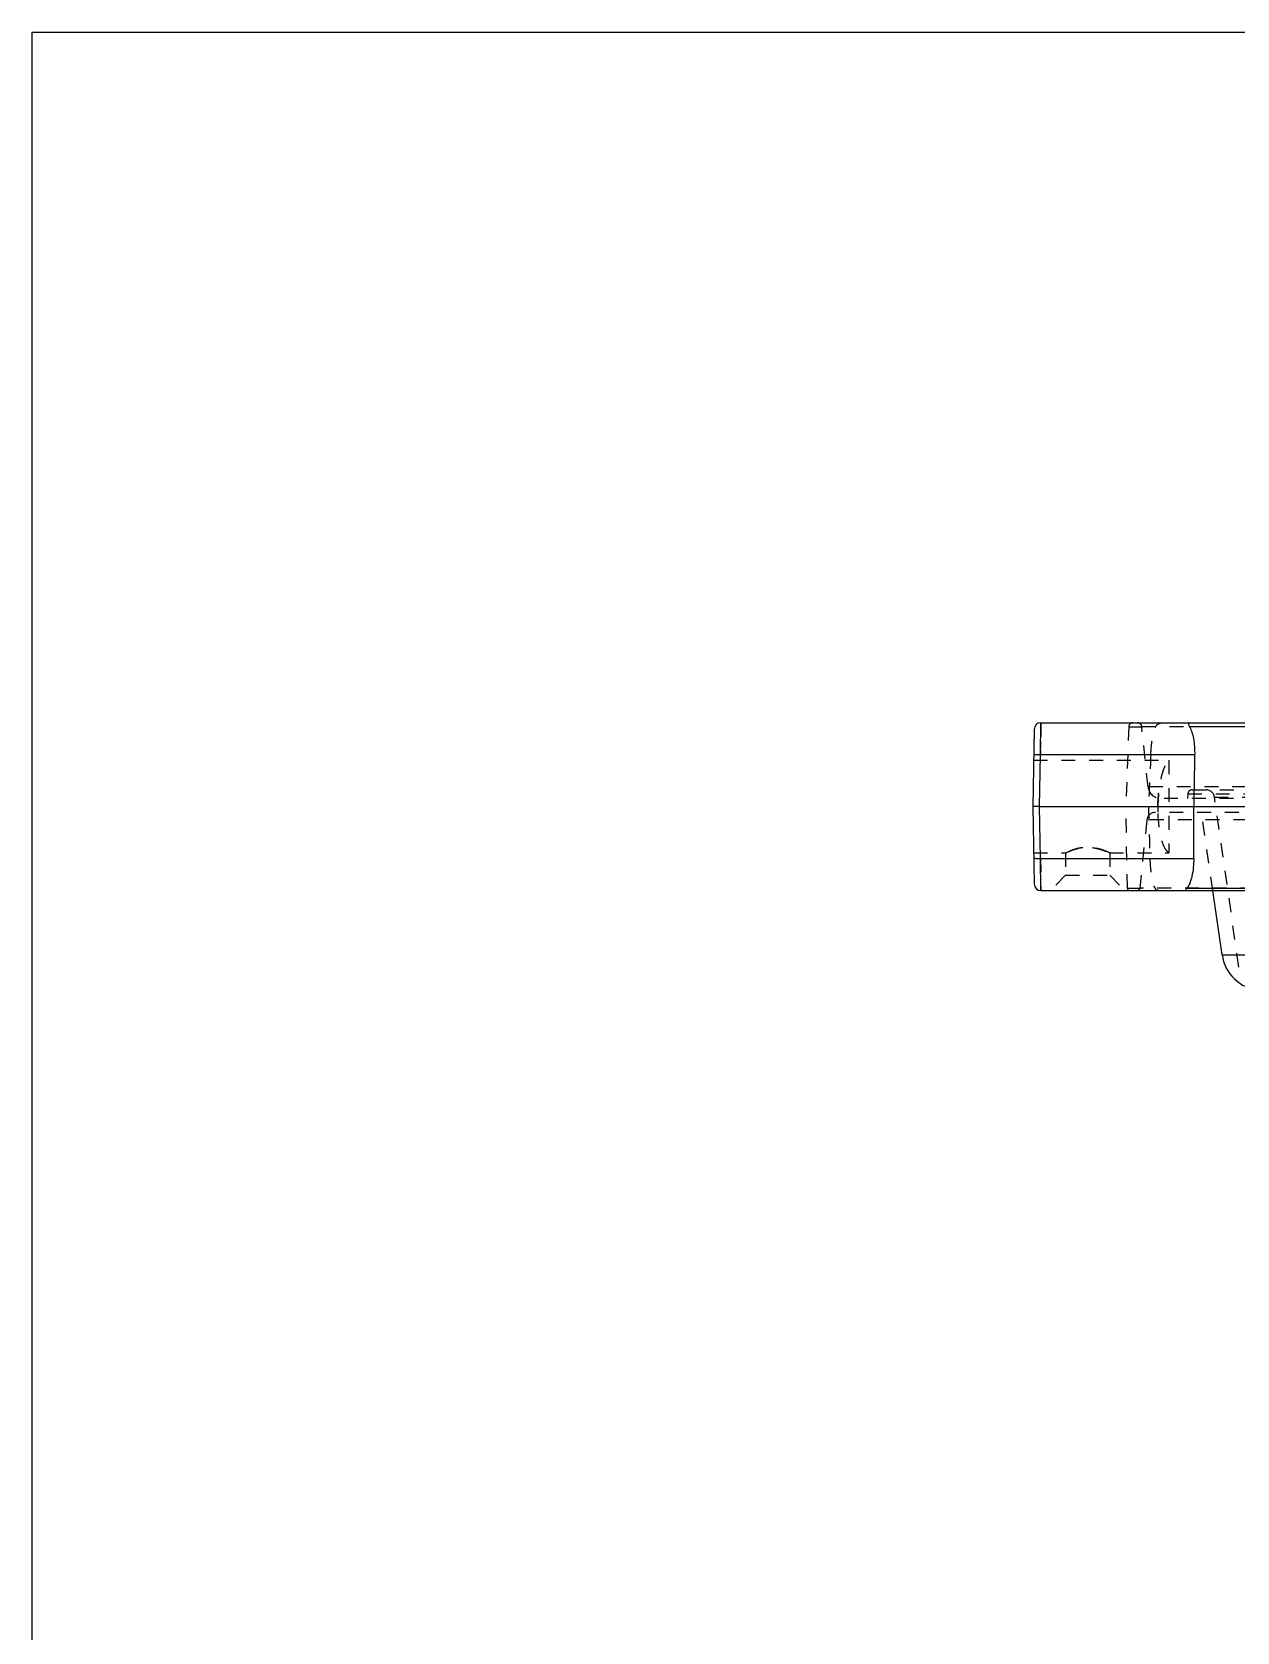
# Model space of a CAD drawing. Header units: millimetres. Extents: x -2414 to 10498, y -2238 to 649.
# Drawn here: x -187 to -45.3, y 220.7 to 408.9 of the extents above; entities that cross this region are included whole.
import ezdxf

# ---------------------------------------------------------------- set-up
doc = ezdxf.new("R2010")
doc.units = ezdxf.units.MM
doc.header["$LTSCALE"] = 16.335
doc.linetypes.add('HIDDEN', pattern=[0.2, 0.1, -0.1])
doc.layers.get('0').update_dxf_attribs({"linetype": 'CONTINUOUS'})
doc.layers.add('DEFAULT_2', color=8, linetype='HIDDEN')

msp = doc.modelspace()

# ---------------------------------------------------------------- linework, layer by layer
at = {"color": 7, "linetype": 'Continuous'}
for p, q in [((-68.375, 323.879), (-68.322, 327.67)), ((-68.322, 327.67), (229.761, 327.67)), ((-69.122, 326.884), (-69.28, 317.795)), ((212.282, 327.188), (-50.842, 327.188)), ((-68.481, 317.795), (-68.375, 323.879)), ((-50.248, 323.879), (-68.375, 323.879)), ((-69.28, 317.795), (-69.122, 308.706)), ((-68.481, 317.795), (-69.28, 317.795)), ((-68.375, 311.711), (-68.481, 317.795)), ((-68.481, 317.795), (229.92, 317.795)), ((-50.36, 311.711), (-50.36, 317.795)), ((-68.375, 311.711), (-50.36, 311.711)), ((-68.322, 307.92), (-68.375, 311.711)), ((-68.322, 307.92), (229.761, 307.92)), ((-51.144, 308.215), (212.583, 308.215)), ((-47.029, 300.371), (-48.117, 307.92)), ((-47.029, 300.371), (199.147, 300.371))]:
    msp.add_line(p, q, dxfattribs=at)
msp.add_lwpolyline([(-186.965, 408.914), (518.337, 408.914), (518.337, -149.106), (-186.965, -149.106)], close=True)
for centre, radius, start, end in [((-68.322, 326.87), 0.8, 90.00104, 178.99716), ((-68.322, 308.72), 0.8, 181.00244, 269.99941), ((-42.179, 301.07), 4.9, 188.20445, 264.32485)]:
    msp.add_arc(centre, radius, start, end, dxfattribs=at)
msp.add_ellipse((80.72, -1269.519), major_axis=(0, 3710.904), ratio=0.0390783, start_param=1.1269869, end_param=1.1288016, dxfattribs=at)
for points, knots in [([(-50.94, 327.67), (-50.952, 327.67), (-50.972, 327.614), (-50.967, 327.529), (-50.934, 327.367), (-50.88, 327.253), (-50.842, 327.188)], [0, 0, 0, 0, 0.0744383, 0.2552522, 0.5591768, 1, 1, 1, 1]), ([(-50.842, 327.188), (-50.736, 327.004), (-50.554, 326.555), (-50.291, 325.455), (-50.235, 324.529), (-50.248, 323.879)], [0, 0, 0, 0, 0.1877769, 0.4246657, 1, 1, 1, 1]), ([(-68.375, 323.879), (-68.477, 323.881), (-68.625, 323.882), (-68.813, 323.88), (-68.933, 323.878), (-69.03, 323.873), (-69.107, 323.869), (-69.145, 323.861), (-69.175, 323.857), (-69.175, 323.851)], [0, 0, 0, 0, 0.381146, 0.5533975, 0.7043311, 0.8283545, 0.9209024, 0.9783285, 1, 1, 1, 1]), ([(-69.175, 311.739), (-69.175, 311.733), (-69.145, 311.729), (-69.108, 311.722), (-69.03, 311.717), (-68.934, 311.712), (-68.813, 311.71), (-68.625, 311.708), (-68.477, 311.709), (-68.375, 311.711)], [0, 0, 0, 0, 0.0216395, 0.0790057, 0.1714349, 0.2953564, 0.4462981, 0.6186589, 1, 1, 1, 1]), ([(-50.36, 311.711), (-50.36, 310.996), (-50.445, 309.99), (-50.785, 308.828), (-51.012, 308.381), (-51.144, 308.215)], [0, 0, 0, 0, 0.5913099, 0.8246881, 1, 1, 1, 1]), ([(-51.144, 308.215), (-51.176, 308.175), (-51.224, 308.106), (-51.273, 308.005), (-51.298, 307.956), (-51.31, 307.92), (-51.318, 307.92)], [0, 0, 0, 0, 0.4450714, 0.7501395, 0.930686, 1, 1, 1, 1])]:
    msp.add_open_spline(points, degree=3, knots=knots, dxfattribs=at)
at = {"layer": 'DEFAULT_2', "color": 8, "linetype": 'HIDDEN'}
for p, q in [((-68.375, 323.879), (-68.322, 327.67)), ((-68.322, 327.67), (-68.375, 323.879)), ((-58.002, 327.188), (-58.33, 317.795)), ((-58.002, 327.188), (-54.849, 327.188)), ((-55.73, 320.113), (-56.477, 327.222)), ((-56.477, 327.222), (217.916, 327.222)), ((-69.185, 323.245), (-53.28, 323.245)), ((-53.28, 323.244), (-53.28, 312.346)), ((217.169, 320.113), (-55.73, 320.113)), ((215.676, 318.77), (-54.238, 318.77)), ((-51.041, 319.314), (-51.088, 318.77)), ((-51.041, 319.314), (203.166, 319.314)), ((-50.543, 319.77), (202.668, 319.77)), ((-45.04, 298.927), (-47.921, 318.913)), ((-47.921, 318.913), (200.039, 318.913)), ((-68.481, 317.795), (-69.28, 317.795)), ((-58.163, 308.215), (-58.33, 317.795)), ((-55.863, 316.225), (-56.708, 308.189)), ((217.302, 316.225), (-55.863, 316.225)), ((216.308, 317.12), (-54.868, 317.12)), ((-48.117, 307.92), (-49.444, 317.12)), ((-69.185, 312.345), (-65.43, 312.345)), ((-68.375, 311.711), (-68.322, 307.92)), ((-68.322, 307.92), (-68.375, 311.711)), ((-68.375, 311.711), (-68.322, 307.92)), ((-65.43, 312.345), (-65.43, 309.72)), ((-60.23, 312.345), (-60.23, 309.72)), ((-60.23, 312.345), (-53.28, 312.345)), ((-65.43, 309.72), (-67.23, 307.92)), ((-65.43, 309.72), (-60.23, 309.72)), ((-60.23, 309.72), (-58.43, 307.92)), ((-58.163, 308.215), (-54.927, 308.215)), ((218.147, 308.189), (-56.708, 308.189))]:
    msp.add_line(p, q, dxfattribs=at)
for centre, radius, start, end in [((-57.503, 327.17), 0.5, 90, 178), ((-56.974, 327.17), 0.5, 6, 90), ((-54.238, 320.27), 1.5, 186, 270), ((-32.461, 317.017), 22.139, 174.24641, 177.98532), ((-50.543, 319.27), 0.5, 90, 175), ((-48.911, 318.77), 1, 8.20445, 90), ((-54.869, 316.12), 1, 90, 174), ((-31.789, 318.204), 22.801, 181.02676, 182.70054), ((-57.863, 308.22), 0.3, 181, 270), ((-57.006, 308.22), 0.3, 270, 354)]:
    msp.add_arc(centre, radius, start, end, dxfattribs=at)
for centre, major_axis, ratio, start_param, end_param in [((80.72, -3788.472), (0, 5389.353), 0.0390783, 0.7027757, 0.7045206), ((80.72, 1891.219), (0, 3177.28), 0.0494155, -4.1943115, -4.1921059)]:
    msp.add_ellipse(centre, major_axis=major_axis, ratio=ratio, start_param=start_param, end_param=end_param, dxfattribs=at)
for points, knots in [([(-54.849, 327.188), (-54.777, 327.353), (-54.461, 327.604), (-54.094, 327.67), (-53.909, 327.67)], [0, 0, 0, 0, 0.4935665, 1, 1, 1, 1]), ([(-55.404, 323.879), (-55.374, 324.527), (-55.292, 325.442), (-55.072, 326.543), (-54.932, 326.998), (-54.849, 327.188)], [0, 0, 0, 0, 0.5780746, 0.8153227, 1, 1, 1, 1]), ([(-54.586, 317.795), (-54.564, 318.416), (-54.476, 319.586), (-54.248, 320.972), (-53.99, 321.91), (-53.785, 322.451), (-53.561, 322.861), (-53.376, 323.07), (-53.28, 323.139)], [0, 0, 0, 0, 0.3330318, 0.6273885, 0.7504257, 0.8538327, 0.9366913, 1, 1, 1, 1]), ([(-53.28, 312.393), (-53.38, 312.441), (-53.578, 312.622), (-53.81, 313.009), (-54.022, 313.541), (-54.284, 314.496), (-54.503, 315.931), (-54.575, 317.146), (-54.586, 317.795)], [0, 0, 0, 0, 0.0584217, 0.1366197, 0.2370438, 0.3592104, 0.6577456, 1, 1, 1, 1]), ([(-60.23, 312.345), (-60.226, 312.345), (-60.265, 312.359), (-60.282, 312.372), (-60.357, 312.404), (-60.438, 312.442), (-60.549, 312.49), (-60.734, 312.568), (-61.155, 312.73), (-61.867, 312.938), (-62.666, 313.023), (-63.339, 312.987), (-63.958, 312.889), (-64.59, 312.706), (-65.113, 312.493), (-65.363, 312.377), (-65.43, 312.345)], [0, 0, 0, 0, 0.0026816, 0.0105837, 0.0234932, 0.0411922, 0.0633702, 0.089647, 0.1530005, 0.313242, 0.4998893, 0.5951738, 0.6867636, 0.8469608, 0.9587896, 1, 1, 1, 1]), ([(-65.43, 312.345), (-65.363, 312.377), (-65.113, 312.493), (-64.59, 312.706), (-63.794, 312.938), (-62.995, 313.022), (-62.322, 312.987), (-61.837, 312.91), (-61.396, 312.801), (-61.013, 312.675), (-60.735, 312.568), (-60.549, 312.49), (-60.44, 312.442), (-60.353, 312.404), (-60.291, 312.372), (-60.251, 312.359), (-60.235, 312.345), (-60.23, 312.345)], [0, 0, 0, 0, 0.0411863, 0.152964, 0.31319, 0.4998177, 0.5950928, 0.6866729, 0.7715615, 0.8469554, 0.9103188, 0.9366064, 0.9587929, 0.9764946, 0.9894086, 0.9973159, 1, 1, 1, 1]), ([(-55.512, 311.711), (-55.501, 311.338), (-55.462, 310.629), (-55.346, 309.647), (-55.182, 308.848), (-55.025, 308.39), (-54.927, 308.215)], [0, 0, 0, 0, 0.3134589, 0.5973567, 0.8308722, 1, 1, 1, 1]), ([(-54.927, 308.215), (-54.898, 308.163), (-54.725, 307.982), (-54.464, 307.92), (-54.279, 307.92)], [0, 0, 0, 0, 0.2430928, 1, 1, 1, 1])]:
    msp.add_open_spline(points, degree=3, knots=knots, dxfattribs=at)

doc.saveas('drawing.dxf')
